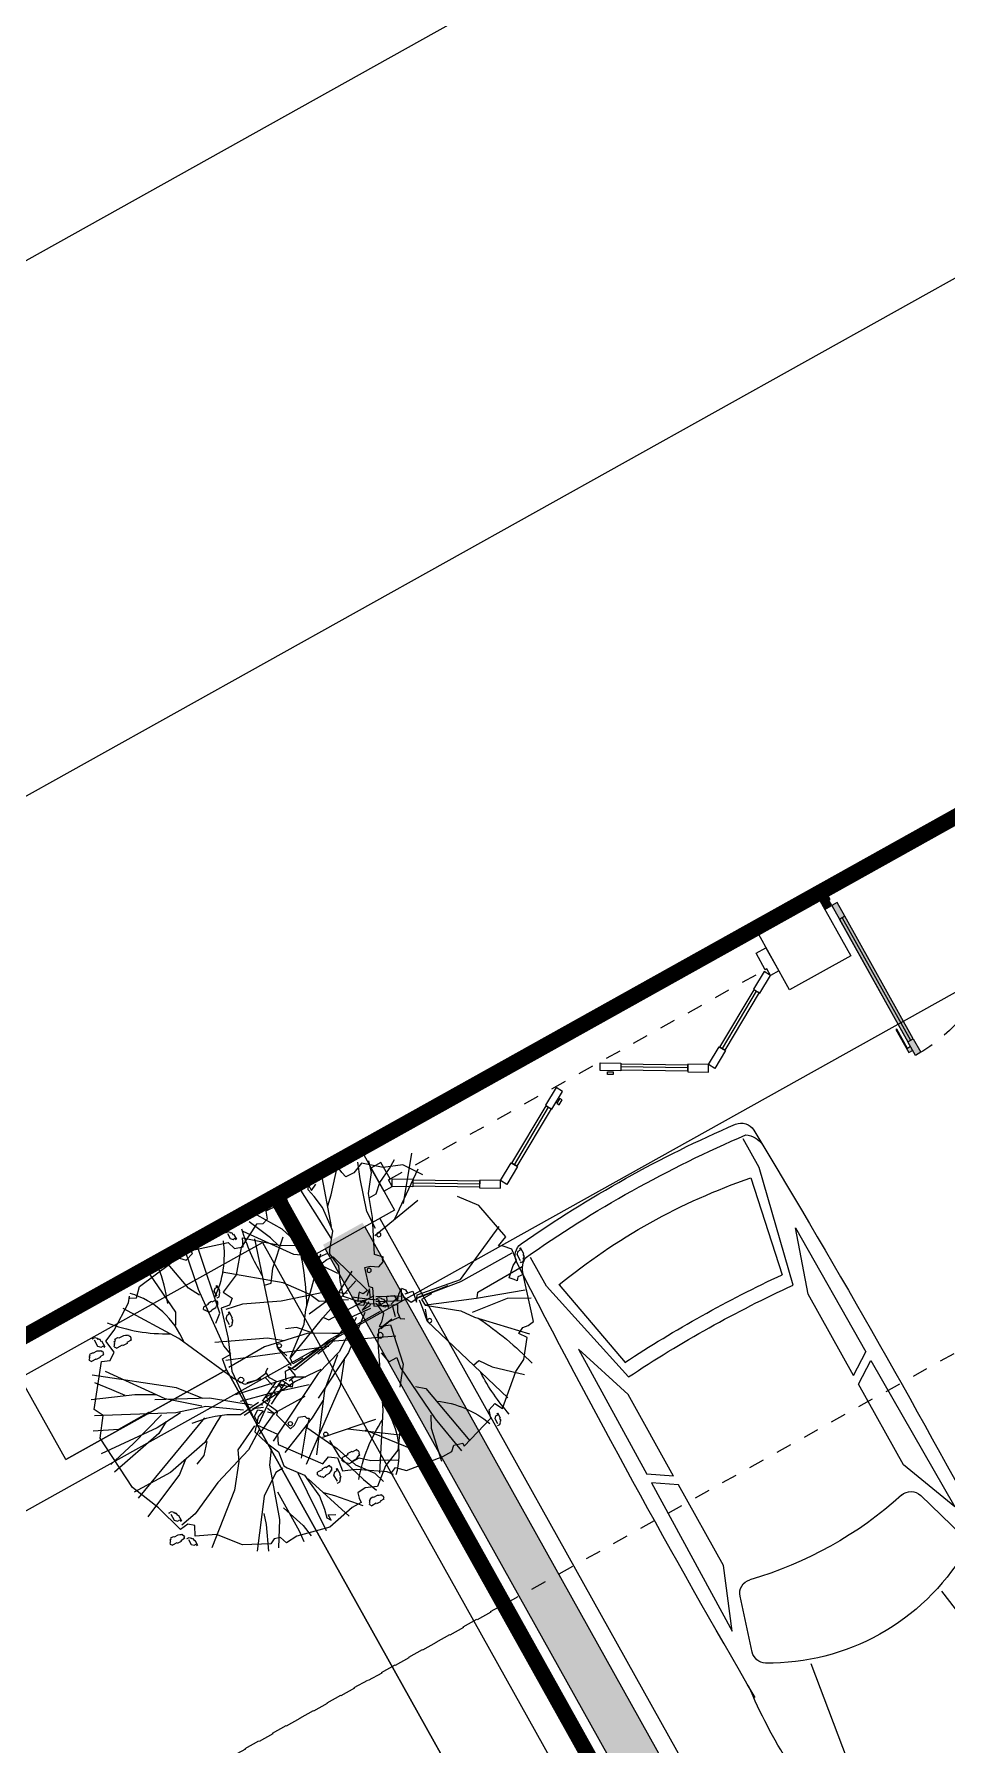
# Model space of a CAD drawing. Header units: millimetres. Extents: x 567980 to 569372, y 2065777 to 2066674.
# Drawn here: x 568945.49 to 568951.34, y 2066347.16 to 2066358.12 of the extents above; entities that cross this region are included whole.
import ezdxf

# ---------------------------------------------------------------- set-up
doc = ezdxf.new("R2010")
doc.units = ezdxf.units.MM
for name, pattern in [('ACAD_ISO10W100', [18.5, 12, -3, 0.5, -3]), ('CENTER', [3, 1.5, -0.5, 0.5, -0.5]), ('DASHDOT2', [0.5, 0.25, -0.125, 0, -0.125]), ('HIDDEN', [0.75, 0.5, -0.25])]:
    doc.linetypes.add(name, pattern=pattern)
for name, color, linetype, lineweight in [('A-TUONG', 255, 'Continuous', 35), ('boDnv', 54, 'Continuous', 25), ('E- RANH GIOI', 1, 'CENTER', 13), ('E- THAY', 9, 'Continuous', 20), ('E-Manh', 251, 'Continuous', 13), ('E-NoiThat', 32, 'Continuous', 9), ('i_Cay', 114, 'Continuous', 13), ('i_Hatch', 250, 'Continuous', 13), ('LD-CUA', 146, 'Continuous', 13), ('LD-THAY', 9, 'Continuous', 13)]:
    doc.layers.add(name, color=color, linetype=linetype, lineweight=lineweight)
for name, color, linetype in [('ChiaLo', 128, 'CENTER'), ('datOBt', 42, 'Continuous'), ('LogDg', 7, 'Continuous'), ('loKBT', 42, 'Continuous'), ('TimDg', 222, 'Continuous'), ('ViaHeS', 32, 'Continuous')]:
    doc.layers.add(name, color=color, linetype=linetype)
doc.styles.add('rms', font='romans.shx', dxfattribs={"width": 0.7, "bigfont": 'vns.shx'})
doc.linetypes.add('ADL', pattern='A,0.125,-0.15,["++",rms,S=0.5,R=0,X=0,Y=-0.2245],-1.35,1.125', length=2.75)

# ---------------------------------------------------------------- blocks, each defined once
blk = doc.blocks.new('NEN')
at = {"layer": 'boDnv', "color": 10, "linetype": 'ADL', "ltscale": 0.25}
blk.add_lwpolyline([(236.622, -34.449), (249.689, -60.576), (255.475, -62.36), (412.421, 25.215), (414.146, 31.236), (400.061, 56.783), (394.08, 58.497), (238.515, -28.308)], close=True, dxfattribs=at)
at = {"layer": 'ChiaLo', "ltscale": 5}
blk.add_lwpolyline([(249.558, -21.001), (269.049, -55.931)], dxfattribs=at)
at = {"layer": 'datOBt'}
blk.add_lwpolyline([(235.548, -34.538), (248.986, -61.406), (255.589, -63.441), (413.268, 24.543), (415.221, 31.358), (400.736, 57.63), (393.956, 59.573), (237.678, -27.63)], close=True, dxfattribs=at)
at = {"layer": 'LogDg'}
blk.add_lwpolyline([(231.455, -36.414), (244.888, -63.273, 0.427514), (255.942, -66.68), (417.372, 23.397, 0.412716), (420.48, 34.246), (405.996, 60.518, 0.415712), (395.092, 63.642), (234.712, -25.849, 0.401037)], format="xyb", close=True, dxfattribs=at)
at = {"layer": 'loKBT'}
for points in [[(260.474, -14.91), (249.558, -21.001), (259.304, -38.466), (270.219, -32.375)], [(259.304, -38.466), (249.558, -21.001), (237.678, -27.63), (235.548, -34.538), (242.267, -47.972)]]:
    blk.add_lwpolyline(points, close=True, dxfattribs=at)
at = {"layer": 'TimDg', "linetype": 'ACAD_ISO10W100', "ltscale": 0.75}
blk.add_lwpolyline([(222.758, -29.084), (405.905, 73.111)], dxfattribs=at)
at = {"layer": 'ViaHeS'}
blk.add_lwpolyline([(235.548, -34.538), (248.986, -61.406), (255.589, -63.441), (413.268, 24.543), (415.221, 31.358), (400.736, 57.63), (393.956, 59.573), (237.678, -27.63)], close=True, dxfattribs=at)
blk = doc.blocks.new('BT-01')
at = {"layer": 'E- RANH GIOI', "ltscale": 0.05, "const_width": 100}
blk.add_lwpolyline([(7814691, 974897), (7819917, 979887), (7998786, 979804), (8003756, 974804), (8003589, 944820), (7998563, 939825), (7818090, 939908), (7813321, 944903), (7814691, 974897)], dxfattribs=at)
at = {"layer": 'E- RANH GIOI', "color": 5, "ltscale": 0.05, "true_color": 0x0000fa}
blk.add_lwpolyline([(7817633, 973558), (7821118, 976886), (7997538, 976805), (8000749, 973574), (8000596, 946075), (7997327, 942825), (7819374, 942907), (7816376, 946047)], close=True, dxfattribs=at)
at = {"layer": 'loKBT'}
for points in [[(7833505, 959891), (7833514, 979880), (7819917, 979887), (7814691, 974897), (7814006, 959900)], [(7846008, 979875), (7833514, 979880), (7833505, 959891), (7845999, 959885)]]:
    blk.add_lwpolyline(points, close=True, dxfattribs=at)
blk = doc.blocks.new('mb-cay34')
for p, q in [((148.1, 528.3), (174.7, 874.2)), ((-456.3, 782.7), (-468.4, 774.6)), ((-468.4, 746.2), (-468.4, 774.6)), ((-456.3, 782.7), (-452.2, 778.7)), ((-452.2, 778.7), (-448.2, 778.7)), ((-448.2, 778.7), (-448.2, 774.6)), ((-448.2, 774.6), (-444.1, 774.6)), ((-444.1, 774.6), (-440, 770.6)), ((-440, 770.6), (-436, 770.6)), ((-436, 770.6), (-436, 766.5)), ((-140.5, 547.3), (-262.1, 817.2)), ((-246.9, 741.1), (-76, 813.4)), ((68.4, 269.9), (-144.3, 813.4)), ((-106.4, 585.3), (-102.6, 817.2)), ((-76, 813.4), (254.5, 836.2)), ((117.7, 535.9), (49.4, 859)), ((136.7, 687.9), (95, 855.2)), ((170.9, 395.3), (379.8, 802)), ((246.9, 722.1), (307.7, 851.4)), ((254.5, 836.2), (357, 760.1)), ((357, 760.1), (410.2, 786.7)), ((372.2, 547.3), (467.2, 775.3)), ((410.2, 786.7), (626.7, 619.5)), ((-515.8, 680), (-528, 667.8)), ((-483.4, 680), (-515.8, 680)), ((-479.3, 684), (-475.3, 684)), ((-475.3, 684), (-475.3, 671.8)), ((-472.5, 721.9), (-472.5, 746.2)), ((-472.5, 746.2), (-468.4, 746.2)), ((-468.4, 721.9), (-472.5, 721.9)), ((-468.4, 697.5), (-468.4, 721.9)), ((-460.3, 697.5), (-468.4, 697.5)), ((-460.3, 693.5), (-460.3, 697.5)), ((-448.2, 693.5), (-460.3, 693.5)), ((-448.2, 697.5), (-448.2, 693.5)), ((-440, 697.5), (-448.2, 697.5)), ((-436, 709.7), (-440, 701.6)), ((-440, 701.6), (-440, 697.5)), ((-436, 766.5), (-431.9, 762.5)), ((-431.9, 717.8), (-436, 709.7)), ((-431.9, 762.5), (-427.9, 762.5)), ((-427.9, 746.2), (-431.9, 742.2)), ((-431.9, 742.2), (-431.9, 717.8)), ((-427.9, 762.5), (-427.9, 746.2)), ((-414, 691.7), (-246.9, 741.1)), ((-406.4, 642.3), (-414, 691.7)), ((-376, 577.7), (-395, 672.7)), ((-349.1, 697.8), (-363.7, 683.2)), ((-363.7, 683.2), (-363.7, 668.6)), ((-310.2, 697.8), (-349.1, 697.8)), ((-319.9, 673.5), (-319.9, 668.6)), ((-315, 673.5), (-319.9, 673.5)), ((-315, 678.3), (-315, 673.5)), ((-310.2, 678.3), (-315, 678.3)), ((-300.4, 688.1), (-310.2, 678.3)), ((-305.3, 702.7), (-300.4, 702.7)), ((-300.4, 702.7), (-300.4, 688.1)), ((201.3, 471.3), (136.7, 687.9)), ((246.9, 524.5), (246.9, 722.1)), ((292.5, 323.1), (584.9, 703.1)), ((459.6, 646.1), (539.4, 710.7)), ((666, 676.7), (653.8, 668.6)), ((666, 676.7), (670, 672.6)), ((670, 672.6), (674.1, 672.6)), ((674.1, 672.6), (674.1, 668.6)), ((-368.4, 319.3), (-588.7, 589.1)), ((-536.1, 655.6), (-536.1, 651.5)), ((-528, 655.6), (-536.1, 655.6)), ((-503.7, 651.5), (-536.1, 651.5)), ((-535.6, 528.3), (-486.2, 638.5)), ((-528, 667.8), (-528, 655.6)), ((-503.7, 655.6), (-503.7, 651.5)), ((-491.5, 655.6), (-503.7, 655.6)), ((-487.5, 659.7), (-491.5, 659.7)), ((-491.5, 659.7), (-491.5, 655.6)), ((-483.4, 663.7), (-487.5, 663.7)), ((-487.5, 663.7), (-487.5, 659.7)), ((-486.2, 638.5), (-433, 611.9)), ((-475.3, 671.8), (-483.4, 663.7)), ((-433, 611.9), (-406.4, 642.3)), ((-284.9, 380.1), (-376, 577.7)), ((-373.4, 668.6), (-373.4, 663.7)), ((-363.7, 668.6), (-373.4, 668.6)), ((-334.5, 663.7), (-373.4, 663.7)), ((-334.5, 668.6), (-334.5, 663.7)), ((-319.9, 668.6), (-334.5, 668.6)), ((-53.2, 334.5), (-106.4, 585.3)), ((269.7, 410.5), (566, 627.1)), ((395, 596.7), (459.6, 646.1)), ((626.7, 619.5), (607.7, 573.9)), ((649.8, 615.8), (649.8, 640.2)), ((649.8, 640.2), (653.8, 640.2)), ((653.8, 615.8), (649.8, 615.8)), ((653.8, 640.2), (653.8, 668.6)), ((653.8, 591.5), (653.8, 615.8)), ((661.9, 591.5), (653.8, 591.5)), ((661.9, 587.4), (661.9, 591.5)), ((674.1, 587.4), (661.9, 587.4)), ((674.1, 668.6), (678.2, 668.6)), ((682.2, 591.5), (674.1, 591.5)), ((674.1, 591.5), (674.1, 587.4)), ((678.2, 668.6), (682.2, 664.5)), ((682.2, 664.5), (686.3, 664.5)), ((686.3, 603.6), (682.2, 595.5)), ((682.2, 595.5), (682.2, 591.5)), ((686.3, 664.5), (686.3, 660.5)), ((686.3, 660.5), (690.3, 656.4)), ((690.3, 611.8), (686.3, 603.6)), ((690.3, 656.4), (694.4, 656.4)), ((694.4, 640.2), (690.3, 636.1)), ((690.3, 636.1), (690.3, 611.8)), ((694.4, 656.4), (694.4, 640.2)), ((713, 596.7), (698.4, 582.1)), ((698.4, 582.1), (698.4, 567.5)), ((751.9, 596.7), (713, 596.7)), ((751.9, 577.3), (747, 577.3)), ((747, 577.3), (747, 572.4)), ((761.6, 587), (751.9, 577.3)), ((756.8, 601.6), (761.6, 601.6)), ((761.6, 601.6), (761.6, 587)), ((-657.1, 429.5), (-535.6, 528.3)), ((-83.6, 475.1), (-140.5, 547.3)), ((155.7, 467.5), (117.7, 535.9)), ((159.5, 372.5), (148.1, 528.3)), ((315.3, 444.7), (372.2, 547.3)), ((607.7, 573.9), (638.1, 532.1)), ((638.1, 532.1), (714.1, 543.5)), ((664.4, 517.2), (649.8, 507.4)), ((649.8, 473.4), (649.8, 507.4)), ((664.4, 517.2), (669.3, 512.3)), ((669.3, 512.3), (674.2, 512.3)), ((674.2, 512.3), (674.2, 507.4)), ((674.2, 507.4), (679, 507.4)), ((679, 507.4), (683.9, 502.6)), ((683.9, 502.6), (688.8, 502.6)), ((698.4, 567.5), (688.6, 567.5)), ((688.6, 567.5), (688.6, 562.7)), ((727.6, 562.7), (688.6, 562.7)), ((688.8, 502.6), (688.8, 497.7)), ((688.8, 497.7), (693.6, 492.8)), ((693.6, 492.8), (698.5, 492.8)), ((698.5, 492.8), (698.5, 473.4)), ((714.1, 543.5), (744.5, 471.3)), ((742.2, 567.5), (727.6, 567.5)), ((727.6, 567.5), (727.6, 562.7)), ((747, 572.4), (742.2, 572.4)), ((742.2, 572.4), (742.2, 567.5)), ((-729.3, 288.9), (-657.1, 429.5)), ((-114, 376.3), (-136.7, 433.3)), ((121.5, 231.8), (170.9, 395.3)), ((132.9, 250.8), (269.7, 410.5)), ((151.9, 190), (292.5, 463.7)), ((645, 444.1), (645, 473.4)), ((645, 473.4), (649.8, 473.4)), ((649.8, 444.1), (645, 444.1)), ((649.8, 414.9), (649.8, 444.1)), ((659.6, 414.9), (649.8, 414.9)), ((659.6, 410.1), (659.6, 414.9)), ((674.2, 410.1), (659.6, 410.1)), ((683.9, 414.9), (674.2, 414.9)), ((674.2, 414.9), (674.2, 410.1)), ((688.8, 429.5), (683.9, 419.8)), ((683.9, 419.8), (683.9, 414.9)), ((693.6, 439.3), (688.8, 429.5)), ((698.5, 473.4), (693.6, 468.5)), ((693.6, 468.5), (693.6, 439.3)), ((744.5, 471.3), (839.4, 326.9)), ((-622.9, 258.4), (-759.7, 319.3)), ((-478.6, 190), (-729.3, 376.3)), ((-714.1, 258.4), (-729.3, 288.9)), ((-239.3, 220.4), (-368.4, 319.3)), ((-208.9, 140.6), (-284.9, 380.1)), ((-53.2, 323.1), (-114, 376.3)), ((15.2, 216.6), (-53.2, 334.5)), ((60.8, 262.2), (76, 345.9)), ((167.1, 224.2), (292.5, 323.1)), ((528, 178.6), (828, 368.7)), ((839.4, 326.9), (869.8, 304.1)), ((858.4, 307.9), (843.2, 273.7)), ((-634.3, 178.6), (-771.1, 262.2)), ((-767.3, 209), (-725.5, 224.2)), ((-763.5, 140.6), (-767.3, 209)), ((-725.5, 224.2), (-714.1, 258.4)), ((-562.2, 239.4), (-622.9, 258.4)), ((-178.5, 193.8), (-239.3, 220.4)), ((-106.4, 45.6), (-178.5, 193.8)), ((0, 57), (121.5, 231.8)), ((34.2, 182.4), (15.2, 216.6)), ((22.8, 152), (45.6, 212.8)), ((45.6, 212.8), (60.8, 262.2)), ((843.2, 273.7), (888.8, 228)), ((888.8, 228), (919.2, 11.4)), ((-809.1, -45.6), (-763.5, 140.6)), ((-744.5, 114), (-809.1, 121.6)), ((-493.8, 114), (-744.5, 114)), ((-588.7, 129.2), (-729.3, 79.8)), ((-341.9, 79.8), (-634.3, 178.6)), ((-395, 68.4), (-478.6, 190)), ((-140.5, 34.2), (-208.9, 140.6)), ((-15.2, 83.6), (22.8, 152)), ((0, 0), (151.9, 190)), ((182.3, 19), (528, 178.6)), ((600.1, 155.8), (664.7, 121.6)), ((664.7, 121.6), (923, 144.4)), ((-729.3, 79.8), (-801.5, 68.4)), ((-402.6, 0), (-486.2, -64.6)), ((-383.6, 11.4), (-402.6, 0)), ((-391.2, 22.8), (-395, 68.4)), ((-300.1, 0), (-383.6, 11.4)), ((-265.9, 26.6), (-341.9, 79.8)), ((-224.1, 34.2), (-300.1, 0)), ((-136.7, 60.8), (-224.1, 34.2)), ((-72.2, 3.8), (-136.7, 60.8)), ((-110.2, 22.8), (-60.8, 19)), ((-41.8, -72.2), (-110.2, 22.8)), ((-57, -38), (-72.2, 3.8)), ((-60.8, 19), (-38, -15.2)), ((-41.8, -49.4), (-19, 7.6)), ((-19, 7.6), (-19, -41.8)), ((-3.8, -38), (-15.2, 83.6)), ((121.5, -19), (182.3, 19)), ((243.1, 30.4), (307.7, 19)), ((307.7, 19), (307.7, -34.2)), ((748.3, -7.6), (938.2, 30.4)), ((919.2, 11.4), (919.2, -45.6)), ((-455.8, -38), (-816.6, -19)), ((-774.9, -209), (-809.1, -45.6)), ((-512.8, -72.2), (-809.1, -171)), ((-755.9, -57), (-778.7, -72.2)), ((-778.7, -72.2), (-744.5, -72.2)), ((-744.5, -72.2), (-763.5, -110.2)), ((-706.5, -68.4), (-755.9, -57)), ((-630.5, -79.8), (-706.5, -68.4)), ((-524.2, -68.4), (-630.5, -79.8)), ((-486.2, -64.6), (-524.2, -68.4)), ((-114, -91.2), (-220.3, -121.6)), ((-98.8, -106.4), (-114, -91.2)), ((-103.7, -87.2), (-75.9, -55.7)), ((-55.3, -66.2), (-103.7, -87.2)), ((-7.6, -64.6), (-98.8, -106.4)), ((-38, -15.2), (-57, -38)), ((-49.8, -64.2), (-23.2, -102.2)), ((-19, -41.8), (-26.6, -53.2)), ((-23.2, -102.2), (3.4, -87)), ((-22.8, -83.6), (41.8, -212.8)), ((-7.5, -60.8), (49.5, -182.4)), ((3.4, -87), (3.4, -140.2)), ((106.4, -114), (121.5, -19)), ((110.2, -91.2), (125.3, -34.2)), ((117.7, -152), (110.2, -91.2)), ((307.7, -34.2), (368.4, -22.8)), ((368.4, -22.8), (714.1, -53.2)), ((501.4, -45.6), (539.4, -91.2)), ((539.4, -91.2), (915.4, -163.4)), ((683.7, -41.8), (748.3, -7.6)), ((714.1, -53.2), (942, -95)), ((919.2, -45.6), (892.6, -72.2)), ((892.6, -72.2), (907.8, -121.6)), ((-668.5, -155.8), (-793.9, -266.1)), ((-622.9, -110.2), (-668.5, -155.8)), ((-220.3, -121.6), (-212.7, -152)), ((-212.7, -152), (-186.1, -193.8)), ((-47.9, -97.4), (20.4, -226.6)), ((3.4, -140.2), (-19.4, -151.6)), ((-19.4, -151.6), (-4.2, -189.7)), ((-4.2, -189.7), (33.8, -189.7)), ((33.8, -189.7), (3.4, -216.3)), ((30.4, -152), (15.2, -201.4)), ((45.6, -152), (102.6, -136.8)), ((49.5, -182.4), (87.5, -159.6)), ((87.5, -159.6), (125.5, -155.8)), ((125.5, -155.8), (140.7, -178.6)), ((926.8, -121.6), (862.2, -326.9)), ((907.8, -121.6), (926.8, -121.6)), ((-774.9, -266.1), (-774.9, -209)), ((-748.3, -269.9), (-774.9, -266.1)), ((-717.9, -277.5), (-748.3, -269.9)), ((-714.1, -326.9), (-717.9, -277.5)), ((-490, -285.1), (-668.5, -342.1)), ((-383.6, -281.3), (-490, -285.1)), ((-258.3, -205.2), (-444.4, -296.5)), ((-349.4, -258.4), (-406.4, -566.3)), ((-220.3, -243.2), (-258.3, -205.2)), ((-212.7, -231.8), (-220.3, -243.2)), ((-197.5, -228), (-212.7, -231.8)), ((-186.1, -193.8), (-197.5, -228)), ((3.4, -216.3), (-19.4, -246.7)), ((-19.4, -246.7), (-0.4, -261.9)), ((41.8, -212.8), (-15.2, -243.2)), ((-0.4, -261.9), (22.4, -261.9)), ((19, -247), (26.6, -292.7)), ((26.6, -231.8), (76, -254.6)), ((26.6, -292.7), (91.2, -281.3)), ((91.2, -281.3), (57, -304.1)), ((76, -254.6), (72.2, -311.7)), ((136.7, -292.7), (208.9, -281.3)), ((148.1, -304.1), (212.7, -281.3)), ((212.7, -281.3), (809.1, -467.5)), ((-823.6, -338.7), (-819.6, -338.7)), ((-823.6, -363.1), (-823.6, -338.7)), ((-819.6, -363.1), (-823.6, -363.1)), ((-807.4, -302.2), (-819.6, -310.3)), ((-819.6, -338.7), (-819.6, -310.3)), ((-819.6, -387.4), (-819.6, -363.1)), ((-807.4, -302.2), (-803.3, -306.3)), ((-803.3, -306.3), (-799.3, -306.3)), ((-799.3, -306.3), (-799.3, -310.3)), ((-799.3, -310.3), (-795.2, -310.3)), ((-795.2, -310.3), (-791.2, -314.4)), ((-791.2, -314.4), (-787.1, -314.4)), ((-787.1, -375.3), (-791.2, -383.4)), ((-791.2, -383.4), (-791.2, -387.4)), ((-787.1, -314.4), (-787.1, -318.4)), ((-787.1, -318.4), (-783.1, -322.5)), ((-783.1, -367.1), (-787.1, -375.3)), ((-783.1, -322.5), (-779, -322.5)), ((-779, -338.7), (-783.1, -342.8)), ((-783.1, -342.8), (-783.1, -367.1)), ((-779, -322.5), (-779, -338.7)), ((-668.5, -342.1), (-755.9, -376.3)), ((-740.7, -391.5), (-714.1, -326.9)), ((-573.6, -342.1), (-668.5, -414.3)), ((-550.8, -380.1), (-596.3, -429.5)), ((-444.4, -296.5), (-573.6, -342.1)), ((-550.8, -334.5), (-550.8, -380.1)), ((57, -304.1), (98.8, -558.7)), ((72.2, -292.7), (110.2, -554.9)), ((72.2, -311.7), (83.6, -391.5)), ((87.4, -300.3), (136.7, -292.7)), ((91.2, -311.7), (129.1, -315.5)), ((91.2, -376.3), (91.2, -311.7)), ((129.1, -315.5), (254.5, -475.1)), ((129.1, -319.3), (155.7, -387.7)), ((816.6, -342.1), (801.5, -387.7)), ((862.2, -326.9), (816.6, -342.1)), ((856.9, -371.4), (856.9, -375.5)), ((865, -371.4), (856.9, -371.4)), ((889.3, -375.5), (856.9, -375.5)), ((877.1, -347.1), (865, -359.3)), ((865, -359.3), (865, -371.4)), ((909.6, -347.1), (877.1, -347.1)), ((889.3, -371.4), (889.3, -375.5)), ((901.5, -371.4), (889.3, -371.4)), ((901.5, -367.4), (901.5, -371.4)), ((905.5, -367.4), (901.5, -367.4)), ((905.5, -363.3), (905.5, -367.4)), ((909.6, -363.3), (905.5, -363.3)), ((917.7, -355.2), (909.6, -363.3)), ((913.6, -343), (917.7, -343)), ((917.7, -343), (917.7, -355.2)), ((-811.5, -387.4), (-819.6, -387.4)), ((-811.5, -391.5), (-811.5, -387.4)), ((-799.3, -391.5), (-811.5, -391.5)), ((-799.3, -387.4), (-799.3, -391.5)), ((-791.2, -387.4), (-799.3, -387.4)), ((-660.9, -486.5), (-740.7, -391.5)), ((-668.5, -414.3), (-733.1, -433.3)), ((-596.3, -429.5), (-638.1, -513.1)), ((-376, -402.9), (-558.4, -653.7)), ((83.6, -391.5), (95, -482.7)), ((155.7, -387.7), (235.5, -585.3)), ((254.5, -475.1), (322.9, -524.5)), ((554.6, -387.7), (547, -425.7)), ((547, -425.7), (615.3, -475.1)), ((615.3, -475.1), (740.7, -611.9)), ((847, -410.5), (702.7, -577.7)), ((801.5, -387.7), (847, -410.5)), ((-638.1, -513.1), (-668.5, -562.5)), ((-619.1, -589.1), (-660.9, -486.5)), ((-429.2, -486.5), (-653.3, -665.1)), ((98.8, -558.7), (-53.2, -893.2)), ((110.2, -554.9), (110.2, -885.6)), ((292.5, -528.3), (319.1, -737.3)), ((322.9, -524.5), (554.6, -748.7)), ((-516.6, -661.3), (-619.1, -589.1)), ((208.9, -608.1), (205.1, -897)), ((235.5, -589.1), (208.9, -608.1)), ((235.5, -585.3), (326.7, -847.6)), ((664.7, -649.9), (566, -725.9)), ((702.7, -577.7), (664.7, -649.9)), ((319.1, -737.3), (383.6, -855.2)), ((524.2, -695.5), (505.2, -733.5)), ((505.2, -733.5), (509, -763.9)), ((509, -763.9), (505.2, -802)), ((566, -725.9), (524.2, -695.5)), ((-212.7, -851.4), (-315.3, -771.5)), ((15.2, -897), (-212.7, -851.4)), ((38, -836.2), (15.2, -897)), ((53.2, -859), (38, -836.2)), ((91.2, -893.2), (53.2, -859)), ((174.7, -855.2), (159.5, -885.6)), ((224.1, -802), (174.7, -855.2)), ((246.9, -821), (224.1, -802)), ((243.1, -847.6), (262.1, -832.4)), ((246.9, -878), (243.1, -847.6)), ((505.2, -802), (246.9, -878)), ((262.1, -832.4), (246.9, -821)), ((159.5, -885.6), (91.2, -893.2)), ((118.7, -933.8), (108.9, -933.8)), ((108.9, -933.8), (108.9, -938.7)), ((147.8, -938.7), (108.9, -938.7)), ((133.2, -904.6), (118.7, -919.2)), ((118.7, -919.2), (118.7, -933.8)), ((172.2, -904.6), (133.2, -904.6)), ((162.4, -933.8), (147.8, -933.8)), ((147.8, -933.8), (147.8, -938.7)), ((167.3, -928.9), (162.4, -928.9)), ((162.4, -928.9), (162.4, -933.8)), ((172.2, -924.1), (167.3, -924.1)), ((167.3, -924.1), (167.3, -928.9)), ((181.9, -914.3), (172.2, -924.1)), ((177, -899.7), (181.9, -899.7)), ((181.9, -899.7), (181.9, -914.3))]:
    blk.add_line(p, q)
for centre, radius in [((154.1, -13.1), 15.3), ((-194.7, -135.6), 11.7), ((-343.1, -280.4), 11.7), ((217.2, -295.2), 11.7)]:
    blk.add_circle(centre, radius)
for centre, radius, start, end in [((1370.9, -207.9), 898.1, 129.35454, 152.60919), ((554.4, 627.1), 467.6, 262.5537, 314.33753), ((1051.9, 958.4), 882.6, 248.56219, 262.35164), ((1080.7, 206.7), 550.5, 215.14999, 249.18413), ((647.6, -1519.7), 1117.4, 77.33522, 91.85052), ((1164.8, 1073.5), 1812.8, 242.86443, 255.35386)]:
    blk.add_arc(centre, radius, start, end)
blk = doc.blocks.new('cd2400')
for p, q in [((432.7, 355.2), (125.3, 177.7)), ((643.2, 355.2), (950.7, 177.7)), ((1696.8, 355.2), (1389.3, 177.7)), ((1907.3, 355.2), (2214.7, 177.7))]:
    blk.add_line(p, q)
at = {"color": 251, "linetype": 'DASHDOT2'}
blk.add_line((2320, 100), (20, 100), dxfattribs=at)
at = {"color": 9}
for points in [[(440.2, 342.2), (132.8, 164.7), (117.8, 190.7), (425.2, 368.2)], [(635.7, 342.2), (943.2, 164.7), (958.2, 190.7), (650.7, 368.2)], [(1704.3, 342.2), (1396.8, 164.7), (1381.8, 190.7), (1689.3, 368.2)], [(1899.8, 342.2), (2207.2, 164.7), (2222.2, 190.7), (1914.8, 368.2)]]:
    blk.add_lwpolyline(points, close=True, dxfattribs=at)
for points in [[(538, 392.9), (442.7, 337.9), (422.7, 372.5), (518, 427.5)], [(538, 392.9), (633.2, 337.9), (653.2, 372.5), (558, 427.5)], [(1802, 392.9), (1706.8, 337.9), (1686.8, 372.5), (1782, 427.5)], [(1802, 392.9), (1897.3, 337.9), (1917.3, 372.5), (1822, 427.5)], [(40, 105.4), (135.3, 160.4), (115.3, 195), (20, 140)], [(1035.9, 105.4), (940.7, 160.4), (960.7, 195), (1055.9, 140)], [(1024.3, 166.2), (999.2, 180.7), (1006.3, 193.2), (1031.5, 178.6)], [(1304.1, 105.4), (1399.3, 160.4), (1379.3, 195), (1284.1, 140)], [(1315.7, 166.2), (1340.8, 180.7), (1333.7, 193.2), (1308.5, 178.6)], [(2300, 105.4), (2204.7, 160.4), (2224.7, 195), (2320, 140)], [(-30, 0), (-30, 140), (20, 140), (20, 100), (30, 100), (30, 0)], [(2370, 0), (2370, 140), (2320, 140), (2320, 100), (2310, 100), (2310, 0)]]:
    blk.add_lwpolyline(points, close=True)
blk = doc.blocks.new('02PCAR01')
at = {"color": 0, "linetype": 'ByBlock'}
for p, q in [((-138, 26.03), (-145, 26.03)), ((-112.52, 20.16), (-138, 26.03)), ((-122.94, 26.61), (-92.48, 26.84)), ((-109.29, 22.08), (-122.94, 26.61)), ((-89.35, 22.08), (-92.48, 26.84)), ((-90.39, 26.87), (-54.31, 27.32)), ((-87.23, 22.08), (-90.39, 26.87)), ((-54.31, 27.32), (-67.5, 22.08)), ((-48.33, 25.72), (-60.01, 22.2)), ((-136.91, 23.5), (-115.59, 19.26)), ((-89.35, 22.08), (-109.29, 22.08)), ((-67.5, 22.08), (-87.23, 22.08)), ((-6, 20.97), (-40, 15.97)), ((-6, -20.97), (-40, -15.97)), ((-112.51, -20.11), (-138, -25.97)), ((-136.91, -23.36), (-115.59, -19.12)), ((-109.29, -21.95), (-122.94, -26.47)), ((-89.35, -21.95), (-109.29, -21.95)), ((-89.35, -21.95), (-92.48, -26.7)), ((-87.23, -21.95), (-90.39, -26.73)), ((-67.5, -21.95), (-87.23, -21.95)), ((-54.31, -27.18), (-67.5, -21.95)), ((-48.33, -25.52), (-60.01, -22)), ((-138, -25.97), (-145, -25.97)), ((-122.94, -26.47), (-92.48, -26.7)), ((-90.39, -26.73), (-54.31, -27.18))]:
    blk.add_line(p, q, dxfattribs=at)
for centre, radius, start, end in [((-77.24, -1914.33), 1944.6, 88.89024, 92.01225), ((-30.02, -77.69), 108.31, 76.6607, 96.5655), ((110.89, 0.1), 260.73, 174.2342, 185.7658), ((-145.41, 25.94), 3.14, 92.1119, 173.4899), ((111.89, 0.1), 258.76, 174.0142, 185.9858), ((-141.57, 24.61), 4.6, 94.3987, 147.5288), ((-47.46, 22.85), 3, 31.1455, 106.7984), ((-8.86, 25.33), 3.14, 17.8179, 78.3942), ((-95.47, 0.91), 93.12, 343.0347, 15.8141), ((-5.75, 24.64), 3.14, 14.3452, 76.6607), ((-7.97, 0.1), 131.06, 169.6897, 190.3103), ((-59.14, 19.33), 3, 106.7984, 193.6631), ((-87.12, 0.1), 48.72, 330.0774, 29.9226), ((-111.75, 0.91), 111.76, 346.3976, 12.667), ((146.01, 0.1), 262.31, 175.7971, 184.2029), ((147.71, 0.1), 261.01, 175.5919, 184.4407), ((-142.7, 0.1), 82.75, 347.0683, 12.9317), ((-59.14, -19.13), 3, 166.3369, 253.2016), ((-47.46, -22.65), 3, 253.2016, 328.8545), ((-6.15, -24.54), 3.14, 283.1156, 344.5941), ((-145.41, -25.74), 3.14, 186.5101, 267.8881), ((-77.24, 1914.53), 1944.6, 267.98775, 271.10976), ((-141.57, -24.41), 4.6, 212.4712, 265.6013), ((-30.02, 77.89), 108.31, 263.4345, 283.1156), ((-9.37, -25.23), 3.14, 281.3249, 340.8826)]:
    blk.add_arc(centre, radius, start, end, dxfattribs=at)
blk = doc.blocks.new('*U462')
h = blk.add_hatch(color=253)
h.dxf.hatch_style = 1
h.paths.add_polyline_path([(50, 100), (90, 100), (90, 0), (50, 0)])
h.paths.add_polyline_path([(50, 1000), (90, 1000), (90, 1100), (50, 1100)])
h = blk.add_hatch(color=254)
h.dxf.hatch_style = 1
h.paths.add_polyline_path([(22, 895), (22, 1064), (50, 1064), (50, 1036), (27, 1036), (27, 895)])
h = blk.add_hatch(color=254)
h.dxf.hatch_style = 1
h.paths.add_polyline_path([(90, 100), (50, 100), (50, 1000), (90, 1000)])
h = blk.add_hatch(color=253)
h.dxf.hatch_style = 1
h.paths.add_polyline_path([(0, 0), (50, 0), (50, -40), (60, -40), (60, -110), (0, -110)])
h = blk.add_hatch(color=253)
h.dxf.hatch_style = 1
h.paths.add_polyline_path([(1200, 0), (1150, 0), (1150, -40), (1140, -40), (1140, -110), (1200, -110)])
for p, q in [((70, 100), (70, 1000)), ((90, 1000), (90, 100))]:
    blk.add_line(p, q)
for points in [[(50, 1000), (90, 1000), (90, 1100), (50, 1100), (50, 1000)], [(50, 1003), (50, 100)], [(50, 100), (90, 100), (90, 0), (50, 0), (50, 100)]]:
    blk.add_lwpolyline(points)
for points in [[(22, 895), (22, 1064), (50, 1064), (50, 1036), (27, 1036), (27, 895)], [(90, 100), (50, 100), (50, 1000), (90, 1000)], [(0, 0), (50, 0), (50, -40), (60, -40), (60, -110), (0, -110)], [(1200, 0), (1150, 0), (1150, -40), (1140, -40), (1140, -110), (1200, -110)]]:
    blk.add_lwpolyline(points, close=True)
at = {"linetype": 'HIDDEN', "ltscale": 30}
blk.add_arc((50, 0), 1100, 0, 90, dxfattribs=at)
blk = doc.blocks.new('SAN VUON BT A-BT1')
at = {"layer": 'i_Hatch', "true_color": 0x46cb3a, "transparency": 33554687}
h = blk.add_hatch(dxfattribs=at)
h.set_pattern_fill('CROSS', color=95, scale=300, double=1)
h.set_pattern_definition([(0, (2832.47, -202892.13), (75, 75), [37.5, -112.5]), (90, (2851.22, -202910.88), (-75, 75), [37.5, -112.5])])
h.paths.add_polyline_path([(7163777, 841297), (7151497, 841297), (7151497, 841007), (7163487, 841007), (7163487, 821857), (7163777, 821857)])
h.paths.add_polyline_path([(7158157, 822152), (7151787, 822152), (7151787, 839437), (7151497, 839437), (7151497, 821857), (7151497, 821517), (7158157, 821517)])
at = {"layer": 'E- RANH GIOI', "ltscale": 0.1, "const_width": 100}
blk.add_lwpolyline([(7151387, 821437), (7163887, 821437), (7163887, 841437), (7151387, 841437)], close=True, dxfattribs=at)
at = {"layer": 'E-Manh'}
for p, q in [((7163487, 821887), (7163487, 841037)), ((7163377, 821887), (7163377, 840927))]:
    blk.add_line(p, q, dxfattribs=at)
blk.add_lwpolyline([(7163777, 821887), (7163777, 841327)], dxfattribs=at)
for points in [[(7160368, 821437), (7159918, 821437), (7159918, 821887), (7160368, 821887)], [(7163887, 821437), (7163268, 821437), (7163268, 821887), (7163887, 821887)]]:
    blk.add_lwpolyline(points, close=True, dxfattribs=at)
at = {"layer": 'E-NoiThat', "xscale": -30.03147058763129, "yscale": 30.03147058763129, "zscale": 30.03147058763129, "rotation": 270}
blk.add_blockref('02PCAR01', (7161874, 826931), dxfattribs=at)
at = {"layer": 'i_Cay', "xscale": -1.142857142857142, "yscale": 1.142857142857142, "zscale": 1.142857142857142, "rotation": 270}
blk.add_blockref('mb-cay34', (7163754, 822367), dxfattribs=at)
blk.add_blockref('mb-cay34', (7163754, 822367), dxfattribs=at)
at = {"layer": 'LD-CUA', "xscale": -1}
blk.add_blockref('*U462', (7159918, 821547), dxfattribs=at)
at = {"layer": 'LD-CUA', "xscale": 1.208333333333333, "yscale": 1.208333333333333, "zscale": 1.208333333333333}
blk.add_blockref('cd2400', (7160405, 821577), dxfattribs=at)
blk = doc.blocks.new('MBT1 BT1')
at = {"layer": 'E- RANH GIOI', "ltscale": 0.1, "const_width": 100}
blk.add_lwpolyline([(7075416, 1014867), (7087916, 1014867), (7087916, 1034867), (7075416, 1034867)], close=True, dxfattribs=at)
at = {"layer": 'E- THAY'}
blk.add_blockref('SAN VUON BT A-BT1', (-75971, 193431), dxfattribs=at)

msp = doc.modelspace()

# ---------------------------------------------------------------- block references
at = {"layer": 'boDnv'}
msp.add_blockref('NEN', (568697.481, 2066371.697), dxfattribs=at)

# ---------------------------------------------------------------- next in the draw order: linework, layer by layer
at = {"layer": 'A-TUONG', "elevation": 0}
msp.add_lwpolyline([(568956.779, 2066333.219), (568939.751, 2066323.717), (568933.035, 2066337.143), (568935.163, 2066344.048), (568947.037, 2066350.675), (568956.779, 2066333.219)], dxfattribs=at)
at = {"layer": 'E- RANH GIOI', "color": 5, "ltscale": 0.05, "true_color": 0x0000fa}
msp.add_line((568948.498, 2066348.057, 0), (568938.609, 2066342.538, 0), dxfattribs=at)
at = {"layer": 'E- RANH GIOI', "ltscale": 0.05, "const_width": 0.0999, "elevation": 0}
msp.add_lwpolyline([(568939.751, 2066323.717), (568956.779, 2066333.219), (568947.037, 2066350.675), (568935.163, 2066344.048), (568933.035, 2066337.143)], close=True, dxfattribs=at)
at = {"layer": 'LD-THAY'}
for p, q in [((568945.691, 2066348.985, 0), (568946.721, 2066349.56, 0)), ((568946.721, 2066349.56, 0), (568945.691, 2066348.985, 0)), ((568946.721, 2066349.56, 0), (568955.664, 2066333.536, 0)), ((568955.664, 2066333.536, 0), (568946.721, 2066349.56, 0))]:
    msp.add_line(p, q, dxfattribs=at)
at = {"layer": 'LD-THAY', "elevation": 0}
for points in [[(568956.779, 2066333.219), (568939.751, 2066323.717), (568933.035, 2066337.143), (568935.163, 2066344.048), (568947.037, 2066350.675), (568956.779, 2066333.219)], [(568945.691, 2066348.985), (568945.398, 2066349.509), (568946.952, 2066350.376), (568956.479, 2066333.304), (568939.849, 2066324.023), (568939.097, 2066325.596)]]:
    msp.add_lwpolyline(points, dxfattribs=at)

# ---------------------------------------------------------------- next in the draw order: block references
at = {"layer": 'i_Cay', "xscale": 0.001142244004148567, "yscale": 0.001142244004148567, "zscale": 0.001142244004148567, "rotation": 119.1656998412072}
msp.add_blockref('mb-cay34', (568946.886, 2066349.334, 0), dxfattribs=at)
at = {"layer": 'loKBT', "xscale": 0.001000000000001394, "yscale": 0.001000000000001394, "zscale": 0.001000000000001394, "rotation": 29.19218123277868}
msp.add_blockref('BT-01', (562586.395, 2061674.528, 0), dxfattribs=at)

# ---------------------------------------------------------------- next in the draw order: block references
at = {"layer": 'LD-THAY', "xscale": 0.0009994885116012021, "yscale": 0.0009994885116012021, "zscale": 0.0009994885116012021, "rotation": 209.1612944849871}
msp.add_blockref('MBT1 BT1', (574639.144, 2070688.418, 0), dxfattribs=at)

# ---------------------------------------------------------------- next in the draw order: linework, layer by layer
at = {"layer": 'A-TUONG', "elevation": 0}
msp.add_lwpolyline([(568956.779, 2066333.219), (568939.751, 2066323.717), (568933.035, 2066337.143), (568935.163, 2066344.048), (568947.037, 2066350.675), (568956.779, 2066333.219)], dxfattribs=at)
at = {"layer": 'E- RANH GIOI', "color": 5, "ltscale": 0.05, "true_color": 0x0000fa}
msp.add_line((568948.498, 2066348.057, 0), (568938.609, 2066342.538, 0), dxfattribs=at)
at = {"layer": 'E- RANH GIOI', "ltscale": 0.05, "const_width": 0.0999, "elevation": 0}
msp.add_lwpolyline([(568939.751, 2066323.717), (568956.779, 2066333.219), (568947.037, 2066350.675), (568935.163, 2066344.048), (568933.035, 2066337.143)], close=True, dxfattribs=at)
at = {"layer": 'LD-THAY'}
for p, q in [((568945.691, 2066348.985, 0), (568946.721, 2066349.56, 0)), ((568946.721, 2066349.56, 0), (568945.691, 2066348.985, 0)), ((568946.721, 2066349.56, 0), (568955.664, 2066333.536, 0)), ((568955.664, 2066333.536, 0), (568946.721, 2066349.56, 0))]:
    msp.add_line(p, q, dxfattribs=at)
at = {"layer": 'LD-THAY', "elevation": 0}
for points in [[(568956.779, 2066333.219), (568939.751, 2066323.717), (568933.035, 2066337.143), (568935.163, 2066344.048), (568947.037, 2066350.675), (568956.779, 2066333.219)], [(568945.691, 2066348.985), (568945.398, 2066349.509), (568946.952, 2066350.376), (568956.479, 2066333.304), (568939.849, 2066324.023), (568939.097, 2066325.596)]]:
    msp.add_lwpolyline(points, dxfattribs=at)

# ---------------------------------------------------------------- next in the draw order: block references
at = {"layer": 'i_Cay', "xscale": 0.001142244004148567, "yscale": 0.001142244004148567, "zscale": 0.001142244004148567, "rotation": 119.1656998412072}
msp.add_blockref('mb-cay34', (568946.886, 2066349.334, 0), dxfattribs=at)
at = {"layer": 'loKBT', "xscale": 0.001000000000001394, "yscale": 0.001000000000001394, "zscale": 0.001000000000001394, "rotation": 29.19218123277868}
msp.add_blockref('BT-01', (562586.395, 2061674.528, 0), dxfattribs=at)

# ---------------------------------------------------------------- next in the draw order: block references
at = {"layer": 'LD-THAY', "xscale": 0.0009994885116012021, "yscale": 0.0009994885116012021, "zscale": 0.0009994885116012021, "rotation": 209.1612944849871}
msp.add_blockref('MBT1 BT1', (574639.144, 2070688.418, 0), dxfattribs=at)

doc.saveas('drawing.dxf')
